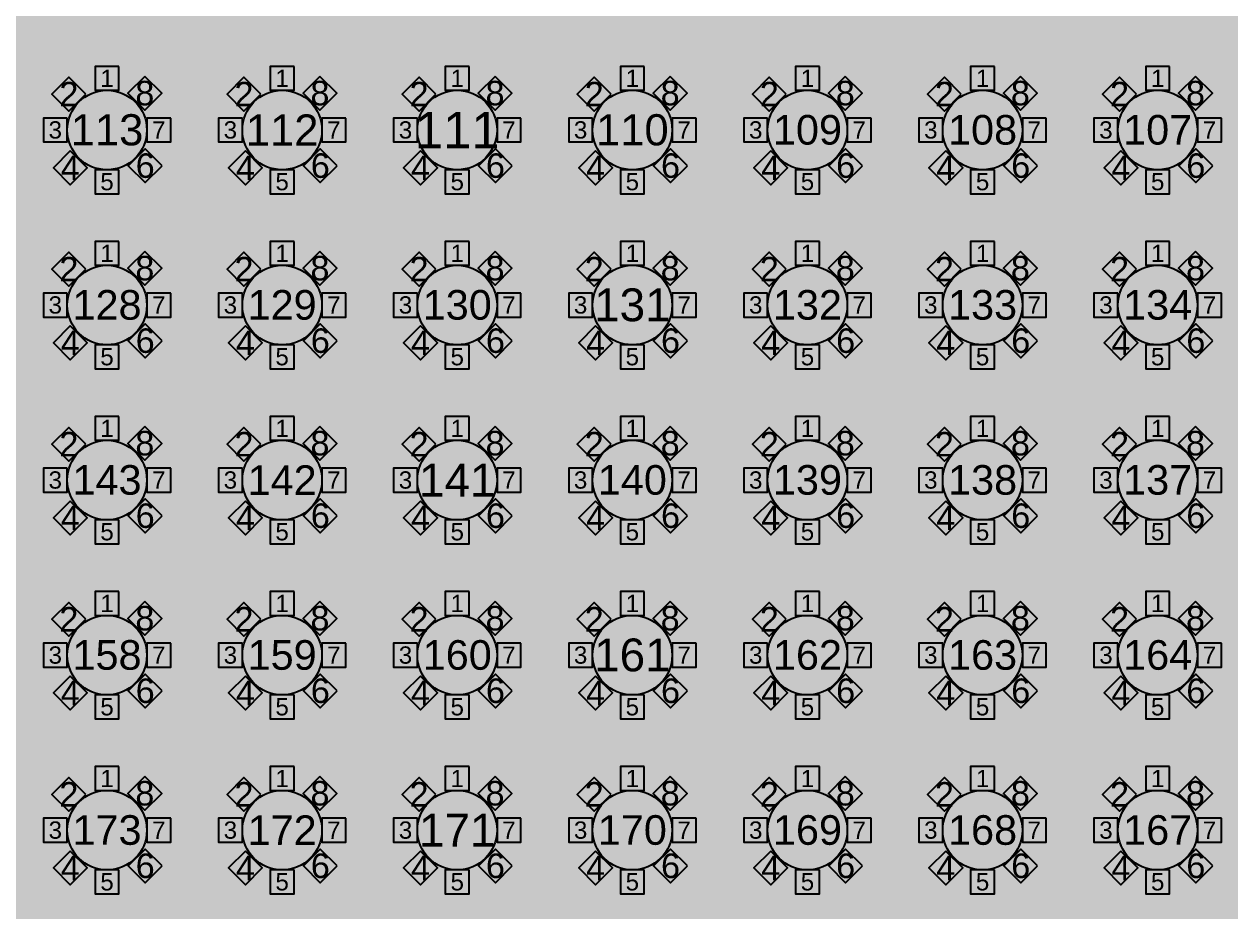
# Model space of a CAD drawing. Header units: feet. Extents: x 280 to 544, y 563 to 815.
# Drawn here: x 396.8 to 472.6, y 614.1 to 669.9 of the extents above; entities that cross this region are included whole.
import ezdxf

# ---------------------------------------------------------------- set-up
doc = ezdxf.new("R2010")
doc.units = ezdxf.units.FT
doc.header["$MEASUREMENT"] = 0
for name, color, linetype in [('[labels]', 7, 'Continuous'), ('Background', 7, 'Continuous'), ('Layer 1', 7, 'Continuous')]:
    doc.layers.add(name, color=color, linetype=linetype)
doc.styles.add('Arial', font='Arial.ttf')

msp = doc.modelspace()

# ---------------------------------------------------------------- hatches: boundary and pattern name
at = {"layer": 'Background', "lineweight": 0, "true_color": 0xe6e6e6, "transparency": 33554687}
h = msp.add_hatch(color=254, dxfattribs=at)
h.dxf.hatch_style = 1
h.paths.add_polyline_path([(491.791, 760.881), (310.541, 760.881), (310.541, 592.714), (491.791, 592.714)])
at = {"layer": 'Layer 1', "lineweight": 0, "true_color": 0xd5a6bd, "transparency": 33554687}
h = msp.add_hatch(color=9, dxfattribs=at)
edge = h.paths.add_edge_path(flags=0)
edge.add_ellipse((402.041, 663.204), major_axis=(2.5, 0), ratio=1, start_angle=0.00573, end_angle=360, ccw=False)
edge.add_line((404.54, 663.204), (404.541, 663.204))
h = msp.add_hatch(color=9, dxfattribs=at)
edge = h.paths.add_edge_path(flags=0)
edge.add_ellipse((413.041, 663.204), major_axis=(2.5, 0), ratio=1, start_angle=0.00573, end_angle=360, ccw=False)
edge.add_line((415.54, 663.204), (415.541, 663.204))
h = msp.add_hatch(color=9, dxfattribs=at)
edge = h.paths.add_edge_path(flags=0)
edge.add_ellipse((424.041, 663.204), major_axis=(2.5, 0), ratio=1, start_angle=0.00573, end_angle=360, ccw=False)
edge.add_line((426.54, 663.204), (426.541, 663.204))
h = msp.add_hatch(color=9, dxfattribs=at)
edge = h.paths.add_edge_path(flags=0)
edge.add_ellipse((435.041, 663.204), major_axis=(2.5, 0), ratio=1, start_angle=0.00573, end_angle=360, ccw=False)
edge.add_line((437.54, 663.204), (437.541, 663.204))
h = msp.add_hatch(color=9, dxfattribs=at)
edge = h.paths.add_edge_path(flags=0)
edge.add_ellipse((446.041, 663.204), major_axis=(2.5, 0), ratio=1, start_angle=0.00573, end_angle=360, ccw=False)
edge.add_line((448.54, 663.204), (448.541, 663.204))
h = msp.add_hatch(color=9, dxfattribs=at)
edge = h.paths.add_edge_path(flags=0)
edge.add_ellipse((457.041, 663.204), major_axis=(2.5, 0), ratio=1, start_angle=0.00573, end_angle=360, ccw=False)
edge.add_line((459.54, 663.204), (459.541, 663.204))
h = msp.add_hatch(color=9, dxfattribs=at)
edge = h.paths.add_edge_path(flags=0)
edge.add_ellipse((468.041, 663.204), major_axis=(2.5, 0), ratio=1, start_angle=0.00573, end_angle=360, ccw=False)
edge.add_line((470.54, 663.204), (470.541, 663.204))
h = msp.add_hatch(color=9, dxfattribs=at)
edge = h.paths.add_edge_path(flags=0)
edge.add_ellipse((402.041, 652.204), major_axis=(2.5, 0), ratio=1, start_angle=0.00573, end_angle=360, ccw=False)
edge.add_line((404.54, 652.204), (404.541, 652.204))
h = msp.add_hatch(color=9, dxfattribs=at)
edge = h.paths.add_edge_path(flags=0)
edge.add_ellipse((413.041, 652.204), major_axis=(2.5, 0), ratio=1, start_angle=0.00573, end_angle=360, ccw=False)
edge.add_line((415.54, 652.204), (415.541, 652.204))
h = msp.add_hatch(color=9, dxfattribs=at)
edge = h.paths.add_edge_path(flags=0)
edge.add_ellipse((424.041, 652.204), major_axis=(2.5, 0), ratio=1, start_angle=0.00573, end_angle=360, ccw=False)
edge.add_line((426.54, 652.204), (426.541, 652.204))
h = msp.add_hatch(color=9, dxfattribs=at)
edge = h.paths.add_edge_path(flags=0)
edge.add_ellipse((435.041, 652.204), major_axis=(2.5, 0), ratio=1, start_angle=0.00573, end_angle=360, ccw=False)
edge.add_line((437.54, 652.204), (437.541, 652.204))
h = msp.add_hatch(color=9, dxfattribs=at)
edge = h.paths.add_edge_path(flags=0)
edge.add_ellipse((446.041, 652.204), major_axis=(2.5, 0), ratio=1, start_angle=0.00573, end_angle=360, ccw=False)
edge.add_line((448.54, 652.204), (448.541, 652.204))
h = msp.add_hatch(color=9, dxfattribs=at)
edge = h.paths.add_edge_path(flags=0)
edge.add_ellipse((457.041, 652.204), major_axis=(2.5, 0), ratio=1, start_angle=0.00573, end_angle=360, ccw=False)
edge.add_line((459.54, 652.204), (459.541, 652.204))
h = msp.add_hatch(color=9, dxfattribs=at)
edge = h.paths.add_edge_path(flags=0)
edge.add_ellipse((468.041, 652.204), major_axis=(2.5, 0), ratio=1, start_angle=0.00573, end_angle=360, ccw=False)
edge.add_line((470.54, 652.204), (470.541, 652.204))
h = msp.add_hatch(color=9, dxfattribs=at)
edge = h.paths.add_edge_path(flags=0)
edge.add_ellipse((402.041, 641.204), major_axis=(2.5, 0), ratio=1, start_angle=0.00573, end_angle=360, ccw=False)
edge.add_line((404.54, 641.204), (404.541, 641.204))
h = msp.add_hatch(color=9, dxfattribs=at)
edge = h.paths.add_edge_path(flags=0)
edge.add_ellipse((413.041, 641.204), major_axis=(2.5, 0), ratio=1, start_angle=0.00573, end_angle=360, ccw=False)
edge.add_line((415.54, 641.204), (415.541, 641.204))
h = msp.add_hatch(color=9, dxfattribs=at)
edge = h.paths.add_edge_path(flags=0)
edge.add_ellipse((424.041, 641.204), major_axis=(2.5, 0), ratio=1, start_angle=0.00573, end_angle=360, ccw=False)
edge.add_line((426.54, 641.204), (426.541, 641.204))
h = msp.add_hatch(color=9, dxfattribs=at)
edge = h.paths.add_edge_path(flags=0)
edge.add_ellipse((435.041, 641.204), major_axis=(2.5, 0), ratio=1, start_angle=0.00573, end_angle=360, ccw=False)
edge.add_line((437.54, 641.204), (437.541, 641.204))
h = msp.add_hatch(color=9, dxfattribs=at)
edge = h.paths.add_edge_path(flags=0)
edge.add_ellipse((446.041, 641.204), major_axis=(2.5, 0), ratio=1, start_angle=0.00573, end_angle=360, ccw=False)
edge.add_line((448.54, 641.204), (448.541, 641.204))
h = msp.add_hatch(color=9, dxfattribs=at)
edge = h.paths.add_edge_path(flags=0)
edge.add_ellipse((457.041, 641.204), major_axis=(2.5, 0), ratio=1, start_angle=0.00573, end_angle=360, ccw=False)
edge.add_line((459.54, 641.204), (459.541, 641.204))
h = msp.add_hatch(color=9, dxfattribs=at)
edge = h.paths.add_edge_path(flags=0)
edge.add_ellipse((468.041, 641.204), major_axis=(2.5, 0), ratio=1, start_angle=0.00573, end_angle=360, ccw=False)
edge.add_line((470.54, 641.204), (470.541, 641.204))
h = msp.add_hatch(color=9, dxfattribs=at)
edge = h.paths.add_edge_path(flags=0)
edge.add_ellipse((402.041, 630.204), major_axis=(2.5, 0), ratio=1, start_angle=0.00573, end_angle=360, ccw=False)
edge.add_line((404.54, 630.204), (404.541, 630.204))
h = msp.add_hatch(color=9, dxfattribs=at)
edge = h.paths.add_edge_path(flags=0)
edge.add_ellipse((413.041, 630.204), major_axis=(2.5, 0), ratio=1, start_angle=0.00573, end_angle=360, ccw=False)
edge.add_line((415.54, 630.204), (415.541, 630.204))
h = msp.add_hatch(color=9, dxfattribs=at)
edge = h.paths.add_edge_path(flags=0)
edge.add_ellipse((424.041, 630.204), major_axis=(2.5, 0), ratio=1, start_angle=0.00573, end_angle=360, ccw=False)
edge.add_line((426.54, 630.204), (426.541, 630.204))
h = msp.add_hatch(color=9, dxfattribs=at)
edge = h.paths.add_edge_path(flags=0)
edge.add_ellipse((435.041, 630.204), major_axis=(2.5, 0), ratio=1, start_angle=0.00573, end_angle=360, ccw=False)
edge.add_line((437.54, 630.204), (437.541, 630.204))
h = msp.add_hatch(color=9, dxfattribs=at)
edge = h.paths.add_edge_path(flags=0)
edge.add_ellipse((446.041, 630.204), major_axis=(2.5, 0), ratio=1, start_angle=0.00573, end_angle=360, ccw=False)
edge.add_line((448.54, 630.204), (448.541, 630.204))
h = msp.add_hatch(color=9, dxfattribs=at)
edge = h.paths.add_edge_path(flags=0)
edge.add_ellipse((457.041, 630.204), major_axis=(2.5, 0), ratio=1, start_angle=0.00573, end_angle=360, ccw=False)
edge.add_line((459.54, 630.204), (459.541, 630.204))
h = msp.add_hatch(color=9, dxfattribs=at)
edge = h.paths.add_edge_path(flags=0)
edge.add_ellipse((468.041, 630.204), major_axis=(2.5, 0), ratio=1, start_angle=0.00573, end_angle=360, ccw=False)
edge.add_line((470.54, 630.204), (470.541, 630.204))
h = msp.add_hatch(color=9, dxfattribs=at)
edge = h.paths.add_edge_path(flags=0)
edge.add_ellipse((402.041, 619.204), major_axis=(2.5, 0), ratio=1, start_angle=0.00573, end_angle=360, ccw=False)
edge.add_line((404.54, 619.204), (404.541, 619.204))
h = msp.add_hatch(color=9, dxfattribs=at)
edge = h.paths.add_edge_path(flags=0)
edge.add_ellipse((413.041, 619.204), major_axis=(2.5, 0), ratio=1, start_angle=0.00573, end_angle=360, ccw=False)
edge.add_line((415.54, 619.204), (415.541, 619.204))
h = msp.add_hatch(color=9, dxfattribs=at)
edge = h.paths.add_edge_path(flags=0)
edge.add_ellipse((424.041, 619.204), major_axis=(2.5, 0), ratio=1, start_angle=0.00573, end_angle=360, ccw=False)
edge.add_line((426.54, 619.204), (426.541, 619.204))
h = msp.add_hatch(color=9, dxfattribs=at)
edge = h.paths.add_edge_path(flags=0)
edge.add_ellipse((435.041, 619.204), major_axis=(2.5, 0), ratio=1, start_angle=0.00573, end_angle=360, ccw=False)
edge.add_line((437.54, 619.204), (437.541, 619.204))
h = msp.add_hatch(color=9, dxfattribs=at)
edge = h.paths.add_edge_path(flags=0)
edge.add_ellipse((446.041, 619.204), major_axis=(2.5, 0), ratio=1, start_angle=0.00573, end_angle=360, ccw=False)
edge.add_line((448.54, 619.204), (448.541, 619.204))
h = msp.add_hatch(color=9, dxfattribs=at)
edge = h.paths.add_edge_path(flags=0)
edge.add_ellipse((457.041, 619.204), major_axis=(2.5, 0), ratio=1, start_angle=0.00573, end_angle=360, ccw=False)
edge.add_line((459.54, 619.204), (459.541, 619.204))
h = msp.add_hatch(color=9, dxfattribs=at)
edge = h.paths.add_edge_path(flags=0)
edge.add_ellipse((468.041, 619.204), major_axis=(2.5, 0), ratio=1, start_angle=0.00573, end_angle=360, ccw=False)
edge.add_line((470.54, 619.204), (470.541, 619.204))

# ---------------------------------------------------------------- linework, layer by layer
at = {"layer": 'Layer 1', "color": 18, "lineweight": 25, "true_color": 0x000000}
for points in [[(402.791, 667.204), (401.291, 667.204), (401.291, 665.704), (402.791, 665.704)], [(404.416, 666.574), (403.355, 665.514), (404.416, 664.453), (405.476, 665.514)], [(413.791, 667.204), (412.291, 667.204), (412.291, 665.704), (413.791, 665.704)], [(415.416, 666.574), (414.355, 665.514), (415.416, 664.453), (416.476, 665.514)], [(424.791, 667.204), (423.291, 667.204), (423.291, 665.704), (424.791, 665.704)], [(426.416, 666.574), (425.355, 665.514), (426.416, 664.453), (427.476, 665.514)], [(435.791, 667.204), (434.291, 667.204), (434.291, 665.704), (435.791, 665.704)], [(437.416, 666.574), (436.355, 665.514), (437.416, 664.453), (438.476, 665.514)], [(446.791, 667.204), (445.291, 667.204), (445.291, 665.704), (446.791, 665.704)], [(448.416, 666.574), (447.355, 665.514), (448.416, 664.453), (449.476, 665.514)], [(457.791, 667.204), (456.291, 667.204), (456.291, 665.704), (457.791, 665.704)], [(459.416, 666.574), (458.355, 665.514), (459.416, 664.453), (460.476, 665.514)], [(468.791, 667.204), (467.291, 667.204), (467.291, 665.704), (468.791, 665.704)], [(470.416, 666.574), (469.355, 665.514), (470.416, 664.453), (471.476, 665.514)], [(400.706, 665.457), (399.645, 666.518), (398.584, 665.457), (399.645, 664.397)], [(411.706, 665.457), (410.645, 666.518), (409.584, 665.457), (410.645, 664.397)], [(422.706, 665.457), (421.645, 666.518), (420.584, 665.457), (421.645, 664.397)], [(433.706, 665.457), (432.645, 666.518), (431.584, 665.457), (432.645, 664.397)], [(444.706, 665.457), (443.645, 666.518), (442.584, 665.457), (443.645, 664.397)], [(455.706, 665.457), (454.645, 666.518), (453.584, 665.457), (454.645, 664.397)], [(466.706, 665.457), (465.645, 666.518), (464.584, 665.457), (465.645, 664.397)], [(399.541, 663.954), (398.041, 663.954), (398.041, 662.454), (399.541, 662.454)], [(406.041, 663.954), (404.541, 663.954), (404.541, 662.454), (406.041, 662.454)], [(410.541, 663.954), (409.041, 663.954), (409.041, 662.454), (410.541, 662.454)], [(417.041, 663.954), (415.541, 663.954), (415.541, 662.454), (417.041, 662.454)], [(421.541, 663.954), (420.041, 663.954), (420.041, 662.454), (421.541, 662.454)], [(428.041, 663.954), (426.541, 663.954), (426.541, 662.454), (428.041, 662.454)], [(432.541, 663.954), (431.041, 663.954), (431.041, 662.454), (432.541, 662.454)], [(439.041, 663.954), (437.541, 663.954), (437.541, 662.454), (439.041, 662.454)], [(443.541, 663.954), (442.041, 663.954), (442.041, 662.454), (443.541, 662.454)], [(450.041, 663.954), (448.541, 663.954), (448.541, 662.454), (450.041, 662.454)], [(454.541, 663.954), (453.041, 663.954), (453.041, 662.454), (454.541, 662.454)], [(461.041, 663.954), (459.541, 663.954), (459.541, 662.454), (461.041, 662.454)], [(465.541, 663.954), (464.041, 663.954), (464.041, 662.454), (465.541, 662.454)], [(472.041, 663.954), (470.541, 663.954), (470.541, 662.454), (472.041, 662.454)], [(405.5, 660.957), (404.439, 662.018), (403.378, 660.957), (404.439, 659.897)], [(416.5, 660.957), (415.439, 662.018), (414.378, 660.957), (415.439, 659.897)], [(427.5, 660.957), (426.439, 662.018), (425.378, 660.957), (426.439, 659.897)], [(438.5, 660.957), (437.439, 662.018), (436.378, 660.957), (437.439, 659.897)], [(449.5, 660.957), (448.439, 662.018), (447.378, 660.957), (448.439, 659.897)], [(460.5, 660.957), (459.439, 662.018), (458.378, 660.957), (459.439, 659.897)], [(471.5, 660.957), (470.439, 662.018), (469.378, 660.957), (470.439, 659.897)], [(399.731, 661.89), (398.67, 660.829), (399.731, 659.769), (400.792, 660.829)], [(410.731, 661.89), (409.67, 660.829), (410.731, 659.769), (411.792, 660.829)], [(421.731, 661.89), (420.67, 660.829), (421.731, 659.769), (422.792, 660.829)], [(432.731, 661.89), (431.67, 660.829), (432.731, 659.769), (433.792, 660.829)], [(443.731, 661.89), (442.67, 660.829), (443.731, 659.769), (444.792, 660.829)], [(454.731, 661.89), (453.67, 660.829), (454.731, 659.769), (455.792, 660.829)], [(465.731, 661.89), (464.67, 660.829), (465.731, 659.769), (466.792, 660.829)], [(402.791, 660.704), (401.291, 660.704), (401.291, 659.204), (402.791, 659.204)], [(413.791, 660.704), (412.291, 660.704), (412.291, 659.204), (413.791, 659.204)], [(424.791, 660.704), (423.291, 660.704), (423.291, 659.204), (424.791, 659.204)], [(435.791, 660.704), (434.291, 660.704), (434.291, 659.204), (435.791, 659.204)], [(446.791, 660.704), (445.291, 660.704), (445.291, 659.204), (446.791, 659.204)], [(457.791, 660.704), (456.291, 660.704), (456.291, 659.204), (457.791, 659.204)], [(468.791, 660.704), (467.291, 660.704), (467.291, 659.204), (468.791, 659.204)], [(402.791, 656.204), (401.291, 656.204), (401.291, 654.704), (402.791, 654.704)], [(413.791, 656.204), (412.291, 656.204), (412.291, 654.704), (413.791, 654.704)], [(424.791, 656.204), (423.291, 656.204), (423.291, 654.704), (424.791, 654.704)], [(435.791, 656.204), (434.291, 656.204), (434.291, 654.704), (435.791, 654.704)], [(446.791, 656.204), (445.291, 656.204), (445.291, 654.704), (446.791, 654.704)], [(457.791, 656.204), (456.291, 656.204), (456.291, 654.704), (457.791, 654.704)], [(468.791, 656.204), (467.291, 656.204), (467.291, 654.704), (468.791, 654.704)], [(400.706, 654.457), (399.645, 655.518), (398.584, 654.457), (399.645, 653.397)], [(404.416, 655.574), (403.355, 654.514), (404.416, 653.453), (405.476, 654.514)], [(411.706, 654.457), (410.645, 655.518), (409.584, 654.457), (410.645, 653.397)], [(415.416, 655.574), (414.355, 654.514), (415.416, 653.453), (416.476, 654.514)], [(422.706, 654.457), (421.645, 655.518), (420.584, 654.457), (421.645, 653.397)], [(426.416, 655.574), (425.355, 654.514), (426.416, 653.453), (427.476, 654.514)], [(433.706, 654.457), (432.645, 655.518), (431.584, 654.457), (432.645, 653.397)], [(437.416, 655.574), (436.355, 654.514), (437.416, 653.453), (438.476, 654.514)], [(444.706, 654.457), (443.645, 655.518), (442.584, 654.457), (443.645, 653.397)], [(448.416, 655.574), (447.355, 654.514), (448.416, 653.453), (449.476, 654.514)], [(455.706, 654.457), (454.645, 655.518), (453.584, 654.457), (454.645, 653.397)], [(459.416, 655.574), (458.355, 654.514), (459.416, 653.453), (460.476, 654.514)], [(466.706, 654.457), (465.645, 655.518), (464.584, 654.457), (465.645, 653.397)], [(470.416, 655.574), (469.355, 654.514), (470.416, 653.453), (471.476, 654.514)], [(399.541, 652.954), (398.041, 652.954), (398.041, 651.454), (399.541, 651.454)], [(406.041, 652.954), (404.541, 652.954), (404.541, 651.454), (406.041, 651.454)], [(410.541, 652.954), (409.041, 652.954), (409.041, 651.454), (410.541, 651.454)], [(417.041, 652.954), (415.541, 652.954), (415.541, 651.454), (417.041, 651.454)], [(421.541, 652.954), (420.041, 652.954), (420.041, 651.454), (421.541, 651.454)], [(428.041, 652.954), (426.541, 652.954), (426.541, 651.454), (428.041, 651.454)], [(432.541, 652.954), (431.041, 652.954), (431.041, 651.454), (432.541, 651.454)], [(439.041, 652.954), (437.541, 652.954), (437.541, 651.454), (439.041, 651.454)], [(443.541, 652.954), (442.041, 652.954), (442.041, 651.454), (443.541, 651.454)], [(450.041, 652.954), (448.541, 652.954), (448.541, 651.454), (450.041, 651.454)], [(454.541, 652.954), (453.041, 652.954), (453.041, 651.454), (454.541, 651.454)], [(461.041, 652.954), (459.541, 652.954), (459.541, 651.454), (461.041, 651.454)], [(465.541, 652.954), (464.041, 652.954), (464.041, 651.454), (465.541, 651.454)], [(472.041, 652.954), (470.541, 652.954), (470.541, 651.454), (472.041, 651.454)], [(399.731, 650.89), (398.67, 649.829), (399.731, 648.769), (400.792, 649.829)], [(405.5, 649.957), (404.439, 651.018), (403.378, 649.957), (404.439, 648.897)], [(410.731, 650.89), (409.67, 649.829), (410.731, 648.769), (411.792, 649.829)], [(416.5, 649.957), (415.439, 651.018), (414.378, 649.957), (415.439, 648.897)], [(421.731, 650.89), (420.67, 649.829), (421.731, 648.769), (422.792, 649.829)], [(427.5, 649.957), (426.439, 651.018), (425.378, 649.957), (426.439, 648.897)], [(432.731, 650.89), (431.67, 649.829), (432.731, 648.769), (433.792, 649.829)], [(438.5, 649.957), (437.439, 651.018), (436.378, 649.957), (437.439, 648.897)], [(443.731, 650.89), (442.67, 649.829), (443.731, 648.769), (444.792, 649.829)], [(449.5, 649.957), (448.439, 651.018), (447.378, 649.957), (448.439, 648.897)], [(454.731, 650.89), (453.67, 649.829), (454.731, 648.769), (455.792, 649.829)], [(460.5, 649.957), (459.439, 651.018), (458.378, 649.957), (459.439, 648.897)], [(465.731, 650.89), (464.67, 649.829), (465.731, 648.769), (466.792, 649.829)], [(471.5, 649.957), (470.439, 651.018), (469.378, 649.957), (470.439, 648.897)], [(402.791, 649.704), (401.291, 649.704), (401.291, 648.204), (402.791, 648.204)], [(413.791, 649.704), (412.291, 649.704), (412.291, 648.204), (413.791, 648.204)], [(424.791, 649.704), (423.291, 649.704), (423.291, 648.204), (424.791, 648.204)], [(435.791, 649.704), (434.291, 649.704), (434.291, 648.204), (435.791, 648.204)], [(446.791, 649.704), (445.291, 649.704), (445.291, 648.204), (446.791, 648.204)], [(457.791, 649.704), (456.291, 649.704), (456.291, 648.204), (457.791, 648.204)], [(468.791, 649.704), (467.291, 649.704), (467.291, 648.204), (468.791, 648.204)], [(402.791, 645.204), (401.291, 645.204), (401.291, 643.704), (402.791, 643.704)], [(413.791, 645.204), (412.291, 645.204), (412.291, 643.704), (413.791, 643.704)], [(424.791, 645.204), (423.291, 645.204), (423.291, 643.704), (424.791, 643.704)], [(435.791, 645.204), (434.291, 645.204), (434.291, 643.704), (435.791, 643.704)], [(446.791, 645.204), (445.291, 645.204), (445.291, 643.704), (446.791, 643.704)], [(457.791, 645.204), (456.291, 645.204), (456.291, 643.704), (457.791, 643.704)], [(468.791, 645.204), (467.291, 645.204), (467.291, 643.704), (468.791, 643.704)], [(400.706, 643.457), (399.645, 644.518), (398.584, 643.457), (399.645, 642.397)], [(404.416, 644.574), (403.355, 643.514), (404.416, 642.453), (405.476, 643.514)], [(411.706, 643.457), (410.645, 644.518), (409.584, 643.457), (410.645, 642.397)], [(415.416, 644.574), (414.355, 643.514), (415.416, 642.453), (416.476, 643.514)], [(422.706, 643.457), (421.645, 644.518), (420.584, 643.457), (421.645, 642.397)], [(426.416, 644.574), (425.355, 643.514), (426.416, 642.453), (427.476, 643.514)], [(433.706, 643.457), (432.645, 644.518), (431.584, 643.457), (432.645, 642.397)], [(437.416, 644.574), (436.355, 643.514), (437.416, 642.453), (438.476, 643.514)], [(444.706, 643.457), (443.645, 644.518), (442.584, 643.457), (443.645, 642.397)], [(448.416, 644.574), (447.355, 643.514), (448.416, 642.453), (449.476, 643.514)], [(455.706, 643.457), (454.645, 644.518), (453.584, 643.457), (454.645, 642.397)], [(459.416, 644.574), (458.355, 643.514), (459.416, 642.453), (460.476, 643.514)], [(466.706, 643.457), (465.645, 644.518), (464.584, 643.457), (465.645, 642.397)], [(470.416, 644.574), (469.355, 643.514), (470.416, 642.453), (471.476, 643.514)], [(399.541, 641.954), (398.041, 641.954), (398.041, 640.454), (399.541, 640.454)], [(406.041, 641.954), (404.541, 641.954), (404.541, 640.454), (406.041, 640.454)], [(410.541, 641.954), (409.041, 641.954), (409.041, 640.454), (410.541, 640.454)], [(417.041, 641.954), (415.541, 641.954), (415.541, 640.454), (417.041, 640.454)], [(421.541, 641.954), (420.041, 641.954), (420.041, 640.454), (421.541, 640.454)], [(428.041, 641.954), (426.541, 641.954), (426.541, 640.454), (428.041, 640.454)], [(432.541, 641.954), (431.041, 641.954), (431.041, 640.454), (432.541, 640.454)], [(439.041, 641.954), (437.541, 641.954), (437.541, 640.454), (439.041, 640.454)], [(443.541, 641.954), (442.041, 641.954), (442.041, 640.454), (443.541, 640.454)], [(450.041, 641.954), (448.541, 641.954), (448.541, 640.454), (450.041, 640.454)], [(454.541, 641.954), (453.041, 641.954), (453.041, 640.454), (454.541, 640.454)], [(461.041, 641.954), (459.541, 641.954), (459.541, 640.454), (461.041, 640.454)], [(465.541, 641.954), (464.041, 641.954), (464.041, 640.454), (465.541, 640.454)], [(472.041, 641.954), (470.541, 641.954), (470.541, 640.454), (472.041, 640.454)], [(399.731, 639.89), (398.67, 638.829), (399.731, 637.769), (400.792, 638.829)], [(405.5, 638.957), (404.439, 640.018), (403.378, 638.957), (404.439, 637.897)], [(410.731, 639.89), (409.67, 638.829), (410.731, 637.769), (411.792, 638.829)], [(416.5, 638.957), (415.439, 640.018), (414.378, 638.957), (415.439, 637.897)], [(421.731, 639.89), (420.67, 638.829), (421.731, 637.769), (422.792, 638.829)], [(427.5, 638.957), (426.439, 640.018), (425.378, 638.957), (426.439, 637.897)], [(432.731, 639.89), (431.67, 638.829), (432.731, 637.769), (433.792, 638.829)], [(438.5, 638.957), (437.439, 640.018), (436.378, 638.957), (437.439, 637.897)], [(443.731, 639.89), (442.67, 638.829), (443.731, 637.769), (444.792, 638.829)], [(449.5, 638.957), (448.439, 640.018), (447.378, 638.957), (448.439, 637.897)], [(454.731, 639.89), (453.67, 638.829), (454.731, 637.769), (455.792, 638.829)], [(460.5, 638.957), (459.439, 640.018), (458.378, 638.957), (459.439, 637.897)], [(465.731, 639.89), (464.67, 638.829), (465.731, 637.769), (466.792, 638.829)], [(471.5, 638.957), (470.439, 640.018), (469.378, 638.957), (470.439, 637.897)], [(402.791, 638.704), (401.291, 638.704), (401.291, 637.204), (402.791, 637.204)], [(413.791, 638.704), (412.291, 638.704), (412.291, 637.204), (413.791, 637.204)], [(424.791, 638.704), (423.291, 638.704), (423.291, 637.204), (424.791, 637.204)], [(435.791, 638.704), (434.291, 638.704), (434.291, 637.204), (435.791, 637.204)], [(446.791, 638.704), (445.291, 638.704), (445.291, 637.204), (446.791, 637.204)], [(457.791, 638.704), (456.291, 638.704), (456.291, 637.204), (457.791, 637.204)], [(468.791, 638.704), (467.291, 638.704), (467.291, 637.204), (468.791, 637.204)], [(402.791, 634.204), (401.291, 634.204), (401.291, 632.704), (402.791, 632.704)], [(413.791, 634.204), (412.291, 634.204), (412.291, 632.704), (413.791, 632.704)], [(424.791, 634.204), (423.291, 634.204), (423.291, 632.704), (424.791, 632.704)], [(435.791, 634.204), (434.291, 634.204), (434.291, 632.704), (435.791, 632.704)], [(446.791, 634.204), (445.291, 634.204), (445.291, 632.704), (446.791, 632.704)], [(457.791, 634.204), (456.291, 634.204), (456.291, 632.704), (457.791, 632.704)], [(468.791, 634.204), (467.291, 634.204), (467.291, 632.704), (468.791, 632.704)], [(400.706, 632.457), (399.645, 633.518), (398.584, 632.457), (399.645, 631.397)], [(404.416, 633.574), (403.355, 632.514), (404.416, 631.453), (405.476, 632.514)], [(411.706, 632.457), (410.645, 633.518), (409.584, 632.457), (410.645, 631.397)], [(415.416, 633.574), (414.355, 632.514), (415.416, 631.453), (416.476, 632.514)], [(422.706, 632.457), (421.645, 633.518), (420.584, 632.457), (421.645, 631.397)], [(426.416, 633.574), (425.355, 632.514), (426.416, 631.453), (427.476, 632.514)], [(433.706, 632.457), (432.645, 633.518), (431.584, 632.457), (432.645, 631.397)], [(437.416, 633.574), (436.355, 632.514), (437.416, 631.453), (438.476, 632.514)], [(444.706, 632.457), (443.645, 633.518), (442.584, 632.457), (443.645, 631.397)], [(448.416, 633.574), (447.355, 632.514), (448.416, 631.453), (449.476, 632.514)], [(455.706, 632.457), (454.645, 633.518), (453.584, 632.457), (454.645, 631.397)], [(459.416, 633.574), (458.355, 632.514), (459.416, 631.453), (460.476, 632.514)], [(466.706, 632.457), (465.645, 633.518), (464.584, 632.457), (465.645, 631.397)], [(470.416, 633.574), (469.355, 632.514), (470.416, 631.453), (471.476, 632.514)], [(399.541, 630.954), (398.041, 630.954), (398.041, 629.454), (399.541, 629.454)], [(406.041, 630.954), (404.541, 630.954), (404.541, 629.454), (406.041, 629.454)], [(410.541, 630.954), (409.041, 630.954), (409.041, 629.454), (410.541, 629.454)], [(417.041, 630.954), (415.541, 630.954), (415.541, 629.454), (417.041, 629.454)], [(421.541, 630.954), (420.041, 630.954), (420.041, 629.454), (421.541, 629.454)], [(428.041, 630.954), (426.541, 630.954), (426.541, 629.454), (428.041, 629.454)], [(432.541, 630.954), (431.041, 630.954), (431.041, 629.454), (432.541, 629.454)], [(439.041, 630.954), (437.541, 630.954), (437.541, 629.454), (439.041, 629.454)], [(443.541, 630.954), (442.041, 630.954), (442.041, 629.454), (443.541, 629.454)], [(450.041, 630.954), (448.541, 630.954), (448.541, 629.454), (450.041, 629.454)], [(454.541, 630.954), (453.041, 630.954), (453.041, 629.454), (454.541, 629.454)], [(461.041, 630.954), (459.541, 630.954), (459.541, 629.454), (461.041, 629.454)], [(465.541, 630.954), (464.041, 630.954), (464.041, 629.454), (465.541, 629.454)], [(472.041, 630.954), (470.541, 630.954), (470.541, 629.454), (472.041, 629.454)], [(399.731, 628.89), (398.67, 627.829), (399.731, 626.769), (400.792, 627.829)], [(405.5, 627.957), (404.439, 629.018), (403.378, 627.957), (404.439, 626.897)], [(410.731, 628.89), (409.67, 627.829), (410.731, 626.769), (411.792, 627.829)], [(416.5, 627.957), (415.439, 629.018), (414.378, 627.957), (415.439, 626.897)], [(421.731, 628.89), (420.67, 627.829), (421.731, 626.769), (422.792, 627.829)], [(427.5, 627.957), (426.439, 629.018), (425.378, 627.957), (426.439, 626.897)], [(432.731, 628.89), (431.67, 627.829), (432.731, 626.769), (433.792, 627.829)], [(438.5, 627.957), (437.439, 629.018), (436.378, 627.957), (437.439, 626.897)], [(443.731, 628.89), (442.67, 627.829), (443.731, 626.769), (444.792, 627.829)], [(449.5, 627.957), (448.439, 629.018), (447.378, 627.957), (448.439, 626.897)], [(454.731, 628.89), (453.67, 627.829), (454.731, 626.769), (455.792, 627.829)], [(460.5, 627.957), (459.439, 629.018), (458.378, 627.957), (459.439, 626.897)], [(465.731, 628.89), (464.67, 627.829), (465.731, 626.769), (466.792, 627.829)], [(471.5, 627.957), (470.439, 629.018), (469.378, 627.957), (470.439, 626.897)], [(402.791, 627.704), (401.291, 627.704), (401.291, 626.204), (402.791, 626.204)], [(413.791, 627.704), (412.291, 627.704), (412.291, 626.204), (413.791, 626.204)], [(424.791, 627.704), (423.291, 627.704), (423.291, 626.204), (424.791, 626.204)], [(435.791, 627.704), (434.291, 627.704), (434.291, 626.204), (435.791, 626.204)], [(446.791, 627.704), (445.291, 627.704), (445.291, 626.204), (446.791, 626.204)], [(457.791, 627.704), (456.291, 627.704), (456.291, 626.204), (457.791, 626.204)], [(468.791, 627.704), (467.291, 627.704), (467.291, 626.204), (468.791, 626.204)], [(402.791, 623.204), (401.291, 623.204), (401.291, 621.704), (402.791, 621.704)], [(413.791, 623.204), (412.291, 623.204), (412.291, 621.704), (413.791, 621.704)], [(424.791, 623.204), (423.291, 623.204), (423.291, 621.704), (424.791, 621.704)], [(435.791, 623.204), (434.291, 623.204), (434.291, 621.704), (435.791, 621.704)], [(446.791, 623.204), (445.291, 623.204), (445.291, 621.704), (446.791, 621.704)], [(457.791, 623.204), (456.291, 623.204), (456.291, 621.704), (457.791, 621.704)], [(468.791, 623.204), (467.291, 623.204), (467.291, 621.704), (468.791, 621.704)], [(400.706, 621.457), (399.645, 622.518), (398.584, 621.457), (399.645, 620.397)], [(404.416, 622.574), (403.355, 621.514), (404.416, 620.453), (405.476, 621.514)], [(411.706, 621.457), (410.645, 622.518), (409.584, 621.457), (410.645, 620.397)], [(415.416, 622.574), (414.355, 621.514), (415.416, 620.453), (416.476, 621.514)], [(422.706, 621.457), (421.645, 622.518), (420.584, 621.457), (421.645, 620.397)], [(426.416, 622.574), (425.355, 621.514), (426.416, 620.453), (427.476, 621.514)], [(433.706, 621.457), (432.645, 622.518), (431.584, 621.457), (432.645, 620.397)], [(437.416, 622.574), (436.355, 621.514), (437.416, 620.453), (438.476, 621.514)], [(444.706, 621.457), (443.645, 622.518), (442.584, 621.457), (443.645, 620.397)], [(448.416, 622.574), (447.355, 621.514), (448.416, 620.453), (449.476, 621.514)], [(455.706, 621.457), (454.645, 622.518), (453.584, 621.457), (454.645, 620.397)], [(459.416, 622.574), (458.355, 621.514), (459.416, 620.453), (460.476, 621.514)], [(466.706, 621.457), (465.645, 622.518), (464.584, 621.457), (465.645, 620.397)], [(470.416, 622.574), (469.355, 621.514), (470.416, 620.453), (471.476, 621.514)], [(399.541, 619.954), (398.041, 619.954), (398.041, 618.454), (399.541, 618.454)], [(406.041, 619.954), (404.541, 619.954), (404.541, 618.454), (406.041, 618.454)], [(410.541, 619.954), (409.041, 619.954), (409.041, 618.454), (410.541, 618.454)], [(417.041, 619.954), (415.541, 619.954), (415.541, 618.454), (417.041, 618.454)], [(421.541, 619.954), (420.041, 619.954), (420.041, 618.454), (421.541, 618.454)], [(428.041, 619.954), (426.541, 619.954), (426.541, 618.454), (428.041, 618.454)], [(432.541, 619.954), (431.041, 619.954), (431.041, 618.454), (432.541, 618.454)], [(439.041, 619.954), (437.541, 619.954), (437.541, 618.454), (439.041, 618.454)], [(443.541, 619.954), (442.041, 619.954), (442.041, 618.454), (443.541, 618.454)], [(450.041, 619.954), (448.541, 619.954), (448.541, 618.454), (450.041, 618.454)], [(454.541, 619.954), (453.041, 619.954), (453.041, 618.454), (454.541, 618.454)], [(461.041, 619.954), (459.541, 619.954), (459.541, 618.454), (461.041, 618.454)], [(465.541, 619.954), (464.041, 619.954), (464.041, 618.454), (465.541, 618.454)], [(472.041, 619.954), (470.541, 619.954), (470.541, 618.454), (472.041, 618.454)], [(399.731, 617.89), (398.67, 616.829), (399.731, 615.769), (400.792, 616.829)], [(405.5, 616.957), (404.439, 618.018), (403.378, 616.957), (404.439, 615.897)], [(410.731, 617.89), (409.67, 616.829), (410.731, 615.769), (411.792, 616.829)], [(416.5, 616.957), (415.439, 618.018), (414.378, 616.957), (415.439, 615.897)], [(421.731, 617.89), (420.67, 616.829), (421.731, 615.769), (422.792, 616.829)], [(427.5, 616.957), (426.439, 618.018), (425.378, 616.957), (426.439, 615.897)], [(432.731, 617.89), (431.67, 616.829), (432.731, 615.769), (433.792, 616.829)], [(438.5, 616.957), (437.439, 618.018), (436.378, 616.957), (437.439, 615.897)], [(443.731, 617.89), (442.67, 616.829), (443.731, 615.769), (444.792, 616.829)], [(449.5, 616.957), (448.439, 618.018), (447.378, 616.957), (448.439, 615.897)], [(454.731, 617.89), (453.67, 616.829), (454.731, 615.769), (455.792, 616.829)], [(460.5, 616.957), (459.439, 618.018), (458.378, 616.957), (459.439, 615.897)], [(465.731, 617.89), (464.67, 616.829), (465.731, 615.769), (466.792, 616.829)], [(471.5, 616.957), (470.439, 618.018), (469.378, 616.957), (470.439, 615.897)], [(402.791, 616.704), (401.291, 616.704), (401.291, 615.204), (402.791, 615.204)], [(413.791, 616.704), (412.291, 616.704), (412.291, 615.204), (413.791, 615.204)], [(424.791, 616.704), (423.291, 616.704), (423.291, 615.204), (424.791, 615.204)], [(435.791, 616.704), (434.291, 616.704), (434.291, 615.204), (435.791, 615.204)], [(446.791, 616.704), (445.291, 616.704), (445.291, 615.204), (446.791, 615.204)], [(457.791, 616.704), (456.291, 616.704), (456.291, 615.204), (457.791, 615.204)], [(468.791, 616.704), (467.291, 616.704), (467.291, 615.204), (468.791, 615.204)]]:
    msp.add_lwpolyline(points, close=True, dxfattribs=at)
for centre in [(402.041, 663.204), (413.041, 663.204), (424.041, 663.204), (435.041, 663.204), (446.041, 663.204), (457.041, 663.204), (468.041, 663.204), (402.041, 652.204), (413.041, 652.204), (424.041, 652.204), (435.041, 652.204), (446.041, 652.204), (457.041, 652.204), (468.041, 652.204), (402.041, 641.204), (413.041, 641.204), (424.041, 641.204), (435.041, 641.204), (446.041, 641.204), (457.041, 641.204), (468.041, 641.204), (402.041, 630.204), (413.041, 630.204), (424.041, 630.204), (435.041, 630.204), (446.041, 630.204), (457.041, 630.204), (468.041, 630.204), (402.041, 619.204), (413.041, 619.204), (424.041, 619.204), (435.041, 619.204), (446.041, 619.204), (457.041, 619.204), (468.041, 619.204)]:
    msp.add_ellipse(centre, major_axis=(2.5, 0), ratio=1, dxfattribs=at)

# ---------------------------------------------------------------- texts
at = {"layer": '[labels]', "color": 18, "true_color": 0x000000, "attachment_point": 5, "line_spacing_factor": 0.85, "style": 'Arial'}
for s, insert, char_height, width in [('1', (402.041, 666.454), 1.087, 1.5), ('1', (413.041, 666.454), 1.087, 1.5), ('1', (424.041, 666.454), 1.087, 1.5), ('1', (435.041, 666.454), 1.087, 1.5), ('1', (446.041, 666.454), 1.087, 1.5), ('1', (457.041, 666.454), 1.087, 1.5), ('1', (468.041, 666.454), 1.087, 1.5), ('2', (399.645, 665.457), 1.538, 2.12132), ('8', (404.416, 665.514), 1.538, 2.12132), ('2', (410.645, 665.457), 1.538, 2.12132), ('8', (415.416, 665.514), 1.538, 2.12132), ('2', (421.645, 665.457), 1.538, 2.12132), ('8', (426.416, 665.514), 1.538, 2.12132), ('2', (432.645, 665.457), 1.538, 2.12132), ('8', (437.416, 665.514), 1.538, 2.12132), ('2', (443.645, 665.457), 1.538, 2.12132), ('8', (448.416, 665.514), 1.538, 2.12132), ('2', (454.645, 665.457), 1.538, 2.12132), ('8', (459.416, 665.514), 1.538, 2.12132), ('2', (465.645, 665.457), 1.538, 2.12132), ('8', (470.416, 665.514), 1.538, 2.12132), ('111', (424.041, 663.204), 2.2847, 5), ('3', (398.791, 663.204), 1.087, 1.5), ('113', (402.041, 663.204), 1.9588, 5), ('7', (405.291, 663.204), 1.087, 1.5), ('3', (409.791, 663.204), 1.087, 1.5), ('112', (413.041, 663.204), 1.9588, 5), ('7', (416.291, 663.204), 1.087, 1.5), ('3', (420.791, 663.204), 1.087, 1.5), ('7', (427.291, 663.204), 1.087, 1.5), ('3', (431.791, 663.204), 1.087, 1.5), ('110', (435.041, 663.204), 1.9588, 5), ('7', (438.291, 663.204), 1.087, 1.5), ('3', (442.791, 663.204), 1.087, 1.5), ('109', (446.041, 663.204), 1.8609, 5), ('7', (449.291, 663.204), 1.087, 1.5), ('3', (453.791, 663.204), 1.087, 1.5), ('108', (457.041, 663.204), 1.8609, 5), ('7', (460.291, 663.204), 1.087, 1.5), ('3', (464.791, 663.204), 1.087, 1.5), ('107', (468.041, 663.204), 1.8609, 5), ('7', (471.291, 663.204), 1.087, 1.5), ('4', (399.731, 660.829), 1.538, 2.12132), ('6', (404.439, 660.957), 1.538, 2.12132), ('4', (410.731, 660.829), 1.538, 2.12132), ('6', (415.439, 660.957), 1.538, 2.12132), ('4', (421.731, 660.829), 1.538, 2.12132), ('6', (426.439, 660.957), 1.538, 2.12132), ('4', (432.731, 660.829), 1.538, 2.12132), ('6', (437.439, 660.957), 1.538, 2.12132), ('4', (443.731, 660.829), 1.538, 2.12132), ('6', (448.439, 660.957), 1.538, 2.12132), ('4', (454.731, 660.829), 1.538, 2.12132), ('6', (459.439, 660.957), 1.538, 2.12132), ('4', (465.731, 660.829), 1.538, 2.12132), ('6', (470.439, 660.957), 1.538, 2.12132), ('5', (402.041, 659.954), 1.087, 1.5), ('5', (413.041, 659.954), 1.087, 1.5), ('5', (424.041, 659.954), 1.087, 1.5), ('5', (435.041, 659.954), 1.087, 1.5), ('5', (446.041, 659.954), 1.087, 1.5), ('5', (457.041, 659.954), 1.087, 1.5), ('5', (468.041, 659.954), 1.087, 1.5), ('1', (402.041, 655.454), 1.087, 1.5), ('1', (413.041, 655.454), 1.087, 1.5), ('1', (424.041, 655.454), 1.087, 1.5), ('1', (435.041, 655.454), 1.087, 1.5), ('1', (446.041, 655.454), 1.087, 1.5), ('1', (457.041, 655.454), 1.087, 1.5), ('1', (468.041, 655.454), 1.087, 1.5), ('2', (399.645, 654.457), 1.538, 2.12132), ('8', (404.416, 654.514), 1.538, 2.12132), ('2', (410.645, 654.457), 1.538, 2.12132), ('8', (415.416, 654.514), 1.538, 2.12132), ('2', (421.645, 654.457), 1.538, 2.12132), ('8', (426.416, 654.514), 1.538, 2.12132), ('2', (432.645, 654.457), 1.538, 2.12132), ('8', (437.416, 654.514), 1.538, 2.12132), ('2', (443.645, 654.457), 1.538, 2.12132), ('8', (448.416, 654.514), 1.538, 2.12132), ('2', (454.645, 654.457), 1.538, 2.12132), ('8', (459.416, 654.514), 1.538, 2.12132), ('2', (465.645, 654.457), 1.538, 2.12132), ('8', (470.416, 654.514), 1.538, 2.12132), ('128', (402.041, 652.204), 1.8609, 5), ('129', (413.041, 652.204), 1.8609, 5), ('130', (424.041, 652.204), 1.8609, 5), ('131', (435.041, 652.204), 2.0619, 5), ('132', (446.041, 652.204), 1.8609, 5), ('133', (457.041, 652.204), 1.8609, 5), ('134', (468.041, 652.204), 1.8609, 5), ('3', (398.791, 652.204), 1.087, 1.5), ('7', (405.291, 652.204), 1.087, 1.5), ('3', (409.791, 652.204), 1.087, 1.5), ('7', (416.291, 652.204), 1.087, 1.5), ('3', (420.791, 652.204), 1.087, 1.5), ('7', (427.291, 652.204), 1.087, 1.5), ('3', (431.791, 652.204), 1.087, 1.5), ('7', (438.291, 652.204), 1.087, 1.5), ('3', (442.791, 652.204), 1.087, 1.5), ('7', (449.291, 652.204), 1.087, 1.5), ('3', (453.791, 652.204), 1.087, 1.5), ('7', (460.291, 652.204), 1.087, 1.5), ('3', (464.791, 652.204), 1.087, 1.5), ('7', (471.291, 652.204), 1.087, 1.5), ('6', (404.439, 649.957), 1.538, 2.12132), ('6', (415.439, 649.957), 1.538, 2.12132), ('6', (426.439, 649.957), 1.538, 2.12132), ('6', (437.439, 649.957), 1.538, 2.12132), ('6', (448.439, 649.957), 1.538, 2.12132), ('6', (459.439, 649.957), 1.538, 2.12132), ('6', (470.439, 649.957), 1.538, 2.12132), ('4', (399.731, 649.829), 1.538, 2.12132), ('4', (410.731, 649.829), 1.538, 2.12132), ('4', (421.731, 649.829), 1.538, 2.12132), ('4', (432.731, 649.829), 1.538, 2.12132), ('4', (443.731, 649.829), 1.538, 2.12132), ('4', (454.731, 649.829), 1.538, 2.12132), ('4', (465.731, 649.829), 1.538, 2.12132), ('5', (402.041, 648.954), 1.087, 1.5), ('5', (413.041, 648.954), 1.087, 1.5), ('5', (424.041, 648.954), 1.087, 1.5), ('5', (435.041, 648.954), 1.087, 1.5), ('5', (446.041, 648.954), 1.087, 1.5), ('5', (457.041, 648.954), 1.087, 1.5), ('5', (468.041, 648.954), 1.087, 1.5), ('1', (402.041, 644.454), 1.087, 1.5), ('1', (413.041, 644.454), 1.087, 1.5), ('1', (424.041, 644.454), 1.087, 1.5), ('1', (435.041, 644.454), 1.087, 1.5), ('1', (446.041, 644.454), 1.087, 1.5), ('1', (457.041, 644.454), 1.087, 1.5), ('1', (468.041, 644.454), 1.087, 1.5), ('2', (399.645, 643.457), 1.538, 2.12132), ('8', (404.416, 643.514), 1.538, 2.12132), ('2', (410.645, 643.457), 1.538, 2.12132), ('8', (415.416, 643.514), 1.538, 2.12132), ('2', (421.645, 643.457), 1.538, 2.12132), ('8', (426.416, 643.514), 1.538, 2.12132), ('2', (432.645, 643.457), 1.538, 2.12132), ('8', (437.416, 643.514), 1.538, 2.12132), ('2', (443.645, 643.457), 1.538, 2.12132), ('8', (448.416, 643.514), 1.538, 2.12132), ('2', (454.645, 643.457), 1.538, 2.12132), ('8', (459.416, 643.514), 1.538, 2.12132), ('2', (465.645, 643.457), 1.538, 2.12132), ('8', (470.416, 643.514), 1.538, 2.12132), ('3', (398.791, 641.204), 1.087, 1.5), ('143', (402.041, 641.204), 1.8609, 5), ('7', (405.291, 641.204), 1.087, 1.5), ('3', (409.791, 641.204), 1.087, 1.5), ('142', (413.041, 641.204), 1.8609, 5), ('7', (416.291, 641.204), 1.087, 1.5), ('3', (420.791, 641.204), 1.087, 1.5), ('141', (424.041, 641.204), 2.0619, 5), ('7', (427.291, 641.204), 1.087, 1.5), ('3', (431.791, 641.204), 1.087, 1.5), ('140', (435.041, 641.204), 1.8609, 5), ('7', (438.291, 641.204), 1.087, 1.5), ('3', (442.791, 641.204), 1.087, 1.5), ('139', (446.041, 641.204), 1.8609, 5), ('7', (449.291, 641.204), 1.087, 1.5), ('3', (453.791, 641.204), 1.087, 1.5), ('138', (457.041, 641.204), 1.8609, 5), ('7', (460.291, 641.204), 1.087, 1.5), ('3', (464.791, 641.204), 1.087, 1.5), ('137', (468.041, 641.204), 1.8609, 5), ('7', (471.291, 641.204), 1.087, 1.5), ('4', (399.731, 638.829), 1.538, 2.12132), ('6', (404.439, 638.957), 1.538, 2.12132), ('4', (410.731, 638.829), 1.538, 2.12132), ('6', (415.439, 638.957), 1.538, 2.12132), ('4', (421.731, 638.829), 1.538, 2.12132), ('6', (426.439, 638.957), 1.538, 2.12132), ('4', (432.731, 638.829), 1.538, 2.12132), ('6', (437.439, 638.957), 1.538, 2.12132), ('4', (443.731, 638.829), 1.538, 2.12132), ('6', (448.439, 638.957), 1.538, 2.12132), ('4', (454.731, 638.829), 1.538, 2.12132), ('6', (459.439, 638.957), 1.538, 2.12132), ('4', (465.731, 638.829), 1.538, 2.12132), ('6', (470.439, 638.957), 1.538, 2.12132), ('5', (402.041, 637.954), 1.087, 1.5), ('5', (413.041, 637.954), 1.087, 1.5), ('5', (424.041, 637.954), 1.087, 1.5), ('5', (435.041, 637.954), 1.087, 1.5), ('5', (446.041, 637.954), 1.087, 1.5), ('5', (457.041, 637.954), 1.087, 1.5), ('5', (468.041, 637.954), 1.087, 1.5), ('1', (402.041, 633.454), 1.087, 1.5), ('1', (413.041, 633.454), 1.087, 1.5), ('1', (424.041, 633.454), 1.087, 1.5), ('1', (435.041, 633.454), 1.087, 1.5), ('1', (446.041, 633.454), 1.087, 1.5), ('1', (457.041, 633.454), 1.087, 1.5), ('1', (468.041, 633.454), 1.087, 1.5), ('2', (399.645, 632.457), 1.538, 2.12132), ('8', (404.416, 632.514), 1.538, 2.12132), ('2', (410.645, 632.457), 1.538, 2.12132), ('8', (415.416, 632.514), 1.538, 2.12132), ('2', (421.645, 632.457), 1.538, 2.12132), ('8', (426.416, 632.514), 1.538, 2.12132), ('2', (432.645, 632.457), 1.538, 2.12132), ('8', (437.416, 632.514), 1.538, 2.12132), ('2', (443.645, 632.457), 1.538, 2.12132), ('8', (448.416, 632.514), 1.538, 2.12132), ('2', (454.645, 632.457), 1.538, 2.12132), ('8', (459.416, 632.514), 1.538, 2.12132), ('2', (465.645, 632.457), 1.538, 2.12132), ('8', (470.416, 632.514), 1.538, 2.12132), ('158', (402.041, 630.204), 1.8609, 5), ('159', (413.041, 630.204), 1.8609, 5), ('160', (424.041, 630.204), 1.8609, 5), ('161', (435.041, 630.204), 2.0619, 5), ('162', (446.041, 630.204), 1.8609, 5), ('163', (457.041, 630.204), 1.8609, 5), ('164', (468.041, 630.204), 1.8609, 5), ('3', (398.791, 630.204), 1.087, 1.5), ('7', (405.291, 630.204), 1.087, 1.5), ('3', (409.791, 630.204), 1.087, 1.5), ('7', (416.291, 630.204), 1.087, 1.5), ('3', (420.791, 630.204), 1.087, 1.5), ('7', (427.291, 630.204), 1.087, 1.5), ('3', (431.791, 630.204), 1.087, 1.5), ('7', (438.291, 630.204), 1.087, 1.5), ('3', (442.791, 630.204), 1.087, 1.5), ('7', (449.291, 630.204), 1.087, 1.5), ('3', (453.791, 630.204), 1.087, 1.5), ('7', (460.291, 630.204), 1.087, 1.5), ('3', (464.791, 630.204), 1.087, 1.5), ('7', (471.291, 630.204), 1.087, 1.5), ('6', (404.439, 627.957), 1.538, 2.12132), ('6', (415.439, 627.957), 1.538, 2.12132), ('6', (426.439, 627.957), 1.538, 2.12132), ('6', (437.439, 627.957), 1.538, 2.12132), ('6', (448.439, 627.957), 1.538, 2.12132), ('6', (459.439, 627.957), 1.538, 2.12132), ('6', (470.439, 627.957), 1.538, 2.12132), ('4', (399.731, 627.829), 1.538, 2.12132), ('4', (410.731, 627.829), 1.538, 2.12132), ('4', (421.731, 627.829), 1.538, 2.12132), ('4', (432.731, 627.829), 1.538, 2.12132), ('4', (443.731, 627.829), 1.538, 2.12132), ('4', (454.731, 627.829), 1.538, 2.12132), ('4', (465.731, 627.829), 1.538, 2.12132), ('5', (402.041, 626.954), 1.087, 1.5), ('5', (413.041, 626.954), 1.087, 1.5), ('5', (424.041, 626.954), 1.087, 1.5), ('5', (435.041, 626.954), 1.087, 1.5), ('5', (446.041, 626.954), 1.087, 1.5), ('5', (457.041, 626.954), 1.087, 1.5), ('5', (468.041, 626.954), 1.087, 1.5), ('1', (402.041, 622.454), 1.087, 1.5), ('1', (413.041, 622.454), 1.087, 1.5), ('1', (424.041, 622.454), 1.087, 1.5), ('1', (435.041, 622.454), 1.087, 1.5), ('1', (446.041, 622.454), 1.087, 1.5), ('1', (457.041, 622.454), 1.087, 1.5), ('1', (468.041, 622.454), 1.087, 1.5), ('2', (399.645, 621.457), 1.538, 2.12132), ('8', (404.416, 621.514), 1.538, 2.12132), ('2', (410.645, 621.457), 1.538, 2.12132), ('8', (415.416, 621.514), 1.538, 2.12132), ('2', (421.645, 621.457), 1.538, 2.12132), ('8', (426.416, 621.514), 1.538, 2.12132), ('2', (432.645, 621.457), 1.538, 2.12132), ('8', (437.416, 621.514), 1.538, 2.12132), ('2', (443.645, 621.457), 1.538, 2.12132), ('8', (448.416, 621.514), 1.538, 2.12132), ('2', (454.645, 621.457), 1.538, 2.12132), ('8', (459.416, 621.514), 1.538, 2.12132), ('2', (465.645, 621.457), 1.538, 2.12132), ('8', (470.416, 621.514), 1.538, 2.12132), ('3', (398.791, 619.204), 1.087, 1.5), ('173', (402.041, 619.204), 1.8609, 5), ('7', (405.291, 619.204), 1.087, 1.5), ('3', (409.791, 619.204), 1.087, 1.5), ('172', (413.041, 619.204), 1.8609, 5), ('7', (416.291, 619.204), 1.087, 1.5), ('3', (420.791, 619.204), 1.087, 1.5), ('171', (424.041, 619.204), 2.0619, 5), ('7', (427.291, 619.204), 1.087, 1.5), ('3', (431.791, 619.204), 1.087, 1.5), ('170', (435.041, 619.204), 1.8609, 5), ('7', (438.291, 619.204), 1.087, 1.5), ('3', (442.791, 619.204), 1.087, 1.5), ('169', (446.041, 619.204), 1.8609, 5), ('7', (449.291, 619.204), 1.087, 1.5), ('3', (453.791, 619.204), 1.087, 1.5), ('168', (457.041, 619.204), 1.8609, 5), ('7', (460.291, 619.204), 1.087, 1.5), ('3', (464.791, 619.204), 1.087, 1.5), ('167', (468.041, 619.204), 1.8609, 5), ('7', (471.291, 619.204), 1.087, 1.5), ('4', (399.731, 616.829), 1.538, 2.12132), ('6', (404.439, 616.957), 1.538, 2.12132), ('4', (410.731, 616.829), 1.538, 2.12132), ('6', (415.439, 616.957), 1.538, 2.12132), ('4', (421.731, 616.829), 1.538, 2.12132), ('6', (426.439, 616.957), 1.538, 2.12132), ('4', (432.731, 616.829), 1.538, 2.12132), ('6', (437.439, 616.957), 1.538, 2.12132), ('4', (443.731, 616.829), 1.538, 2.12132), ('6', (448.439, 616.957), 1.538, 2.12132), ('4', (454.731, 616.829), 1.538, 2.12132), ('6', (459.439, 616.957), 1.538, 2.12132), ('4', (465.731, 616.829), 1.538, 2.12132), ('6', (470.439, 616.957), 1.538, 2.12132), ('5', (402.041, 615.954), 1.087, 1.5), ('5', (413.041, 615.954), 1.087, 1.5), ('5', (424.041, 615.954), 1.087, 1.5), ('5', (435.041, 615.954), 1.087, 1.5), ('5', (446.041, 615.954), 1.087, 1.5), ('5', (457.041, 615.954), 1.087, 1.5), ('5', (468.041, 615.954), 1.087, 1.5)]:
    msp.add_mtext(s, dxfattribs=dict(at, insert=insert, char_height=char_height, width=width))

doc.saveas('drawing.dxf')
